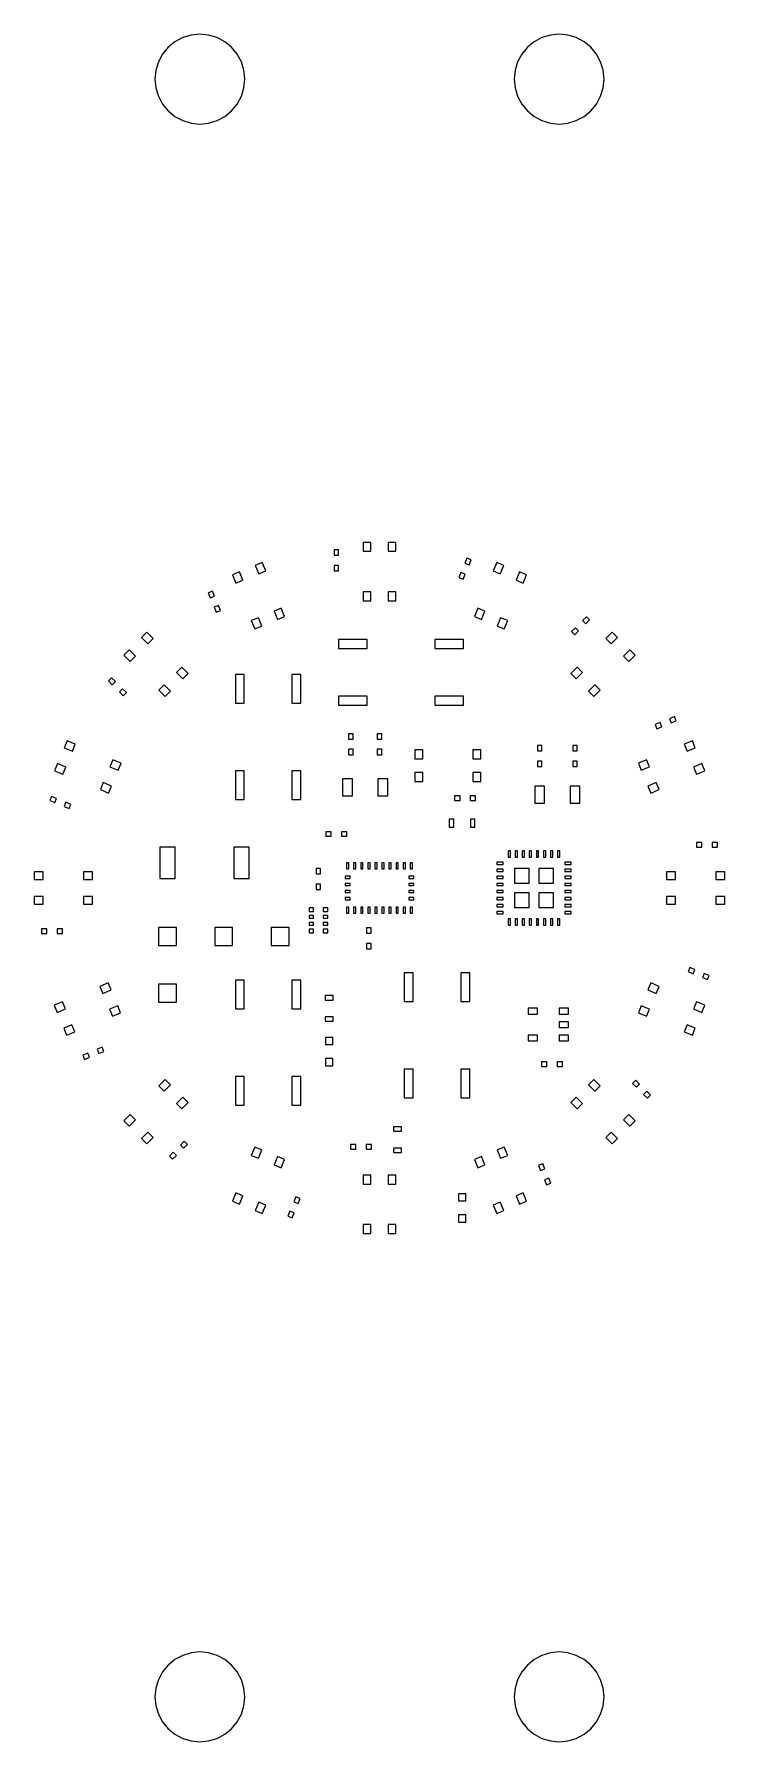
# Model space of a CAD drawing. Header units: metres. Extents: x -62 to 63, y -60 to 60.
# Drawn here: x 13.7 to 62.5, y -60.3 to 60.3 of the extents above; entities that cross this region are included whole.
import ezdxf

# ---------------------------------------------------------------- set-up
doc = ezdxf.new("R2010")
doc.units = ezdxf.units.M

msp = doc.modelspace()

# ---------------------------------------------------------------- linework, layer by layer
for p, q in [((25.4, 60.325), (24.7806, 60.264)), ((26.0194, 60.264), (25.4, 60.325)), ((50.8, 60.325), (50.1806, 60.264)), ((51.4194, 60.264), (50.8, 60.325)), ((23.1549, 59.3951), (22.7601, 58.9139)), ((23.6361, 59.7899), (23.1549, 59.3951)), ((24.185, 60.0833), (23.6361, 59.7899)), ((24.7806, 60.264), (24.185, 60.0833)), ((26.615, 60.0833), (26.0194, 60.264)), ((27.1639, 59.7899), (26.615, 60.0833)), ((27.6451, 59.3951), (27.1639, 59.7899)), ((28.0399, 58.9139), (27.6451, 59.3951)), ((48.5549, 59.3951), (48.1601, 58.9139)), ((49.0361, 59.7899), (48.5549, 59.3951)), ((49.585, 60.0833), (49.0361, 59.7899)), ((50.1806, 60.264), (49.585, 60.0833)), ((52.015, 60.0833), (51.4194, 60.264)), ((52.5639, 59.7899), (52.015, 60.0833)), ((53.0451, 59.3951), (52.5639, 59.7899)), ((53.4399, 58.9139), (53.0451, 59.3951)), ((22.4667, 58.365), (22.286, 57.7694)), ((22.7601, 58.9139), (22.4667, 58.365)), ((28.3333, 58.365), (28.0399, 58.9139)), ((28.514, 57.7694), (28.3333, 58.365)), ((47.8667, 58.365), (47.686, 57.7694)), ((48.1601, 58.9139), (47.8667, 58.365)), ((53.7333, 58.365), (53.4399, 58.9139)), ((53.914, 57.7694), (53.7333, 58.365)), ((22.286, 57.7694), (22.225, 57.15)), ((22.225, 57.15), (22.286, 56.5306)), ((28.575, 57.15), (28.514, 57.7694)), ((28.514, 56.5306), (28.575, 57.15)), ((47.686, 57.7694), (47.625, 57.15)), ((47.625, 57.15), (47.686, 56.5306)), ((53.975, 57.15), (53.914, 57.7694)), ((53.914, 56.5306), (53.975, 57.15)), ((22.286, 56.5306), (22.4667, 55.935)), ((22.4667, 55.935), (22.7601, 55.3861)), ((28.0399, 55.3861), (28.3333, 55.935)), ((28.3333, 55.935), (28.514, 56.5306)), ((47.686, 56.5306), (47.8667, 55.935)), ((47.8667, 55.935), (48.1601, 55.3861)), ((53.4399, 55.3861), (53.7333, 55.935)), ((53.7333, 55.935), (53.914, 56.5306)), ((22.7601, 55.3861), (23.1549, 54.9049)), ((23.1549, 54.9049), (23.6361, 54.5101)), ((23.6361, 54.5101), (24.185, 54.2167)), ((26.615, 54.2167), (27.1639, 54.5101)), ((27.1639, 54.5101), (27.6451, 54.9049)), ((27.6451, 54.9049), (28.0399, 55.3861)), ((48.1601, 55.3861), (48.5549, 54.9049)), ((48.5549, 54.9049), (49.0361, 54.5101)), ((49.0361, 54.5101), (49.585, 54.2167)), ((52.015, 54.2167), (52.5639, 54.5101)), ((52.5639, 54.5101), (53.0451, 54.9049)), ((53.0451, 54.9049), (53.4399, 55.3861)), ((24.185, 54.2167), (24.7806, 54.036)), ((24.7806, 54.036), (25.4, 53.975)), ((25.4, 53.975), (26.0194, 54.036)), ((26.0194, 54.036), (26.615, 54.2167)), ((49.585, 54.2167), (50.1806, 54.036)), ((50.1806, 54.036), (50.8, 53.975)), ((50.8, 53.975), (51.4194, 54.036)), ((51.4194, 54.036), (52.015, 54.2167)), ((37.4937, 24.4187), (36.9557, 24.4187)), ((36.9557, 24.4187), (36.9557, 23.7859)), ((37.4937, 23.7859), (37.4937, 24.4187)), ((39.2437, 24.4187), (38.7057, 24.4187)), ((38.7057, 24.4187), (38.7057, 23.7859)), ((39.2437, 23.7859), (39.2437, 24.4187)), ((29.8121, 22.9978), (29.315, 22.7918)), ((30.0543, 22.4129), (29.8121, 22.9978)), ((35.2105, 23.8963), (34.8941, 23.8963)), ((34.8941, 23.8963), (34.8941, 23.5164)), ((34.8941, 23.5164), (35.2105, 23.5164)), ((35.2105, 23.5164), (35.2105, 23.8963)), ((36.9557, 23.7859), (37.4937, 23.7859)), ((38.7057, 23.7859), (39.2437, 23.7859)), ((44.2828, 23.3035), (44.1373, 22.9529)), ((44.1373, 22.9529), (44.4293, 22.8318)), ((44.5748, 23.1824), (44.2828, 23.3035)), ((44.4293, 22.8318), (44.5748, 23.1824)), ((46.3873, 22.9978), (46.1451, 22.4129)), ((46.8844, 22.7918), (46.3873, 22.9978)), ((28.1959, 22.3279), (27.6988, 22.1219)), ((27.6988, 22.1219), (27.941, 21.5369)), ((27.941, 21.5369), (28.4381, 21.743)), ((28.4381, 21.743), (28.1959, 22.3279)), ((29.315, 22.7918), (29.5572, 22.2068)), ((29.5572, 22.2068), (30.0543, 22.4129)), ((35.2105, 22.7957), (34.8941, 22.7957)), ((34.8941, 22.7957), (34.8941, 22.4158)), ((34.8941, 22.4158), (35.2105, 22.4158)), ((35.2105, 22.4158), (35.2105, 22.7957)), ((43.8609, 22.2879), (43.7164, 21.9363)), ((43.7164, 21.9363), (44.0084, 21.8152)), ((44.1539, 22.1668), (43.8609, 22.2879)), ((44.0084, 21.8152), (44.1539, 22.1668)), ((46.1451, 22.4129), (46.6422, 22.2068)), ((46.6422, 22.2068), (46.8844, 22.7918)), ((48.0045, 22.3279), (47.7623, 21.743)), ((47.7623, 21.743), (48.2594, 21.5369)), ((48.5016, 22.1219), (48.0045, 22.3279)), ((48.2594, 21.5369), (48.5016, 22.1219)), ((26.2857, 20.9715), (25.9928, 20.8504)), ((25.9928, 20.8504), (26.1383, 20.4988)), ((26.1383, 20.4988), (26.4312, 20.6199)), ((26.4312, 20.6199), (26.2857, 20.9715)), ((37.4937, 20.9187), (36.9557, 20.9187)), ((36.9557, 20.9187), (36.9557, 20.2859)), ((37.4937, 20.2859), (37.4937, 20.9187)), ((39.2437, 20.9187), (38.7057, 20.9187)), ((38.7057, 20.9187), (38.7057, 20.2859)), ((39.2437, 20.2859), (39.2437, 20.9187)), ((26.7066, 19.9549), (26.4146, 19.8338)), ((26.4146, 19.8338), (26.5592, 19.4832)), ((26.5592, 19.4832), (26.8521, 19.6043)), ((26.8521, 19.6043), (26.7066, 19.9549)), ((31.1519, 19.7645), (30.6549, 19.5584)), ((30.6549, 19.5584), (30.8971, 18.9734)), ((31.3941, 19.1795), (31.1519, 19.7645)), ((36.9557, 20.2859), (37.4937, 20.2859)), ((38.7057, 20.2859), (39.2437, 20.2859)), ((45.0484, 19.7645), (44.8062, 19.1795)), ((45.5455, 19.5584), (45.0484, 19.7645)), ((45.3033, 18.9734), (45.5455, 19.5584)), ((29.5348, 19.0945), (29.0377, 18.8885)), ((29.0377, 18.8885), (29.2799, 18.3035)), ((29.2799, 18.3035), (29.7769, 18.5096)), ((29.7769, 18.5096), (29.5348, 19.0945)), ((30.8971, 18.9734), (31.3941, 19.1795)), ((44.8062, 19.1795), (45.3033, 18.9734)), ((46.6646, 19.0945), (46.4225, 18.5096)), ((46.4225, 18.5096), (46.9195, 18.3035)), ((47.1617, 18.8885), (46.6646, 19.0945)), ((46.9195, 18.3035), (47.1617, 18.8885)), ((51.9518, 18.3865), (51.6832, 18.118)), ((51.6832, 18.118), (51.9068, 17.8943)), ((51.9068, 17.8943), (52.1754, 18.1629)), ((52.1754, 18.1629), (51.9518, 18.3865)), ((52.7301, 19.1639), (52.4615, 18.8953)), ((52.4615, 18.8953), (52.6852, 18.6717)), ((52.6852, 18.6717), (52.9537, 18.9402)), ((52.9537, 18.9402), (52.7301, 19.1639)), ((21.6422, 18.075), (21.2623, 17.6951)), ((21.2623, 17.6951), (21.7096, 17.2478)), ((22.0904, 17.6277), (21.6422, 18.075)), ((21.7096, 17.2478), (22.0904, 17.6277)), ((37.2369, 17.5564), (35.2115, 17.5564)), ((35.2115, 17.5564), (35.2115, 16.9236)), ((35.2115, 16.9236), (37.2369, 16.9236)), ((37.2369, 16.9236), (37.2369, 17.5564)), ((44.0367, 17.5564), (42.0113, 17.5564)), ((42.0113, 17.5564), (42.0113, 16.9236)), ((42.0113, 16.9236), (44.0367, 16.9236)), ((44.0367, 16.9236), (44.0367, 17.5564)), ((54.5572, 18.075), (54.11, 17.6277)), ((54.11, 17.6277), (54.4908, 17.2478)), ((54.4908, 17.2478), (54.9381, 17.6951)), ((54.9381, 17.6951), (54.5572, 18.075)), ((20.4049, 16.8377), (20.025, 16.4578)), ((20.025, 16.4578), (20.4723, 16.0096)), ((20.8521, 16.3904), (20.4049, 16.8377)), ((20.4723, 16.0096), (20.8521, 16.3904)), ((55.7945, 16.8377), (55.3473, 16.3904)), ((55.3473, 16.3904), (55.7281, 16.0096)), ((55.7281, 16.0096), (56.1754, 16.4578)), ((56.1754, 16.4578), (55.7945, 16.8377)), ((19.1598, 14.8533), (18.9361, 14.6297)), ((18.9361, 14.6297), (19.2047, 14.3611)), ((19.4283, 14.5848), (19.1598, 14.8533)), ((19.2047, 14.3611), (19.4283, 14.5848)), ((24.1178, 15.6004), (23.7369, 15.2205)), ((23.7369, 15.2205), (24.1842, 14.7723)), ((24.565, 15.1531), (24.1178, 15.6004)), ((24.1842, 14.7723), (24.565, 15.1531)), ((28.5426, 15.0809), (27.9098, 15.0809)), ((27.9098, 15.0809), (27.9098, 13.0555)), ((28.5426, 13.0555), (28.5426, 15.0809)), ((32.5426, 15.0809), (31.9098, 15.0809)), ((31.9098, 15.0809), (31.9098, 13.0555)), ((32.5426, 13.0555), (32.5426, 15.0809)), ((52.0826, 15.6004), (51.6353, 15.1531)), ((51.6353, 15.1531), (52.0152, 14.7723)), ((52.0152, 14.7723), (52.4635, 15.2205)), ((52.4635, 15.2205), (52.0826, 15.6004)), ((19.9371, 14.076), (19.7135, 13.8523)), ((19.7135, 13.8523), (19.982, 13.5838)), ((20.2057, 13.8074), (19.9371, 14.076)), ((19.982, 13.5838), (20.2057, 13.8074)), ((22.8795, 14.3631), (22.4996, 13.9822)), ((22.4996, 13.9822), (22.9469, 13.535)), ((23.3277, 13.9158), (22.8795, 14.3631)), ((22.9469, 13.535), (23.3277, 13.9158)), ((37.2369, 13.5564), (35.2115, 13.5564)), ((35.2115, 13.5564), (35.2115, 12.9236)), ((37.2369, 12.9236), (37.2369, 13.5564)), ((44.0367, 13.5564), (42.0113, 13.5564)), ((42.0113, 13.5564), (42.0113, 12.9236)), ((44.0367, 12.9236), (44.0367, 13.5564)), ((53.3199, 14.3631), (52.8727, 13.9158)), ((52.8727, 13.9158), (53.2525, 13.535)), ((53.2525, 13.535), (53.7008, 13.9822)), ((53.7008, 13.9822), (53.3199, 14.3631)), ((27.9098, 13.0555), (28.5426, 13.0555)), ((31.9098, 13.0555), (32.5426, 13.0555)), ((35.2115, 12.9236), (37.2369, 12.9236)), ((42.0113, 12.9236), (44.0367, 12.9236)), ((58.9498, 12.1072), (58.5992, 11.9617)), ((59.0709, 11.8143), (58.9498, 12.1072)), ((36.2262, 10.9002), (35.9098, 10.9002)), ((35.9098, 10.9002), (35.9098, 10.5203)), ((36.2262, 10.5203), (36.2262, 10.9002)), ((38.2584, 10.9002), (37.942, 10.9002)), ((37.942, 10.9002), (37.942, 10.5203)), ((38.2584, 10.5203), (38.2584, 10.9002)), ((57.9342, 11.6853), (57.5826, 11.5408)), ((57.5826, 11.5408), (57.7037, 11.2478)), ((57.7037, 11.2478), (58.0553, 11.3934)), ((58.0553, 11.3934), (57.9342, 11.6853)), ((58.5992, 11.9617), (58.7203, 11.6687)), ((58.7203, 11.6687), (59.0709, 11.8143)), ((16.0084, 10.4012), (15.8023, 9.9041)), ((15.8023, 9.9041), (16.3873, 9.66191)), ((16.5924, 10.159), (16.0084, 10.4012)), ((16.3873, 9.66191), (16.5924, 10.159)), ((35.9098, 10.5203), (36.2262, 10.5203)), ((36.2262, 9.79961), (35.9098, 9.79961)), ((35.9098, 9.79961), (35.9098, 9.41972)), ((36.2262, 9.41972), (36.2262, 9.79961)), ((37.942, 10.5203), (38.2584, 10.5203)), ((38.2584, 9.79961), (37.942, 9.79961)), ((37.942, 9.79961), (37.942, 9.41972)), ((38.2584, 9.41972), (38.2584, 9.79961)), ((41.1607, 9.75273), (40.5914, 9.75273)), ((40.5914, 9.75273), (40.5914, 9.11992)), ((41.1607, 9.11992), (41.1607, 9.75273)), ((45.2603, 9.75273), (44.691, 9.75273)), ((44.691, 9.75273), (44.691, 9.11992)), ((45.2603, 9.11992), (45.2603, 9.75273)), ((49.5816, 10.073), (49.2652, 10.073)), ((49.2652, 10.073), (49.2652, 9.69316)), ((49.2652, 9.69316), (49.5816, 9.69316)), ((49.5816, 9.69316), (49.5816, 10.073)), ((52.0816, 10.073), (51.7652, 10.073)), ((51.7652, 10.073), (51.7652, 9.69316)), ((51.7652, 9.69316), (52.0816, 9.69316)), ((52.0816, 9.69316), (52.0816, 10.073)), ((60.2223, 10.4012), (59.6373, 10.159)), ((59.6373, 10.159), (59.8434, 9.66191)), ((59.8434, 9.66191), (60.4283, 9.9041)), ((60.4283, 9.9041), (60.2223, 10.4012)), ((15.3385, 8.78496), (15.1324, 8.28789)), ((15.9234, 8.54277), (15.3385, 8.78496)), ((15.7174, 8.0457), (15.9234, 8.54277)), ((19.2418, 9.0623), (19.0357, 8.56523)), ((19.0357, 8.56523), (19.6207, 8.32304)), ((19.8268, 8.82011), (19.2418, 9.0623)), ((19.6207, 8.32304), (19.8268, 8.82011)), ((35.9098, 9.41972), (36.2262, 9.41972)), ((37.942, 9.41972), (38.2584, 9.41972)), ((40.5914, 9.11992), (41.1607, 9.11992)), ((44.691, 9.11992), (45.2603, 9.11992)), ((49.5816, 8.97246), (49.2652, 8.97246)), ((49.2652, 8.97246), (49.2652, 8.59355)), ((49.2652, 8.59355), (49.5816, 8.59355)), ((49.5816, 8.59355), (49.5816, 8.97246)), ((52.0816, 8.97246), (51.7652, 8.97246)), ((51.7652, 8.97246), (51.7652, 8.59355)), ((51.7652, 8.59355), (52.0816, 8.59355)), ((52.0816, 8.59355), (52.0816, 8.97246)), ((56.9889, 9.0623), (56.4039, 8.82011)), ((56.4039, 8.82011), (56.61, 8.32304)), ((56.61, 8.32304), (57.1939, 8.56523)), ((57.1939, 8.56523), (56.9889, 9.0623)), ((60.8912, 8.78496), (60.3072, 8.54277)), ((60.3072, 8.54277), (60.5123, 8.0457)), ((61.0973, 8.28789), (60.8912, 8.78496)), ((15.1324, 8.28789), (15.7174, 8.0457)), ((18.5719, 7.44511), (18.3658, 6.94804)), ((19.1568, 7.20293), (18.5719, 7.44511)), ((28.5426, 8.28105), (27.9098, 8.28105)), ((27.9098, 8.28105), (27.9098, 6.25566)), ((28.5426, 6.25566), (28.5426, 8.28105)), ((32.5426, 8.28105), (31.9098, 8.28105)), ((31.9098, 8.28105), (31.9098, 6.25566)), ((32.5426, 6.25566), (32.5426, 8.28105)), ((36.1822, 7.71367), (35.4859, 7.71367)), ((35.4859, 7.71367), (35.4859, 6.51054)), ((36.1822, 6.51054), (36.1822, 7.71367)), ((38.6822, 7.71367), (37.9859, 7.71367)), ((37.9859, 7.71367), (37.9859, 6.51054)), ((38.6822, 6.51054), (38.6822, 7.71367)), ((41.1607, 8.15215), (40.5914, 8.15215)), ((40.5914, 8.15215), (40.5914, 7.51933)), ((40.5914, 7.51933), (41.1607, 7.51933)), ((41.1607, 7.51933), (41.1607, 8.15215)), ((45.2603, 8.15215), (44.691, 8.15215)), ((44.691, 8.15215), (44.691, 7.51933)), ((44.691, 7.51933), (45.2603, 7.51933)), ((45.2603, 7.51933), (45.2603, 8.15215)), ((57.6578, 7.44511), (57.0728, 7.20293)), ((57.8639, 6.94804), (57.6578, 7.44511)), ((60.5123, 8.0457), (61.0973, 8.28789)), ((14.9176, 6.47441), (14.7965, 6.18242)), ((14.7965, 6.18242), (15.1471, 6.03691)), ((15.2682, 6.32988), (14.9176, 6.47441)), ((15.1471, 6.03691), (15.2682, 6.32988)), ((15.9332, 6.05351), (15.8121, 5.76152)), ((16.2848, 5.90898), (15.9332, 6.05351)), ((18.3658, 6.94804), (18.9508, 6.70586)), ((18.9508, 6.70586), (19.1568, 7.20293)), ((27.9098, 6.25566), (28.5426, 6.25566)), ((31.9098, 6.25566), (32.5426, 6.25566)), ((35.4859, 6.51054), (36.1822, 6.51054)), ((37.9859, 6.51054), (38.6822, 6.51054)), ((43.7935, 6.50859), (43.4137, 6.50859)), ((43.4137, 6.50859), (43.4137, 6.19218)), ((43.4137, 6.19218), (43.7935, 6.19218)), ((43.7935, 6.19218), (43.7935, 6.50859)), ((44.8941, 6.50859), (44.5143, 6.50859)), ((44.5143, 6.50859), (44.5143, 6.19218)), ((44.5143, 6.19218), (44.8941, 6.19218)), ((44.8941, 6.19218), (44.8941, 6.50859)), ((49.7711, 7.20488), (49.0748, 7.20488)), ((49.0748, 7.20488), (49.0748, 6.00273)), ((49.7711, 6.00273), (49.7711, 7.20488)), ((52.2711, 7.20488), (51.5748, 7.20488)), ((51.5748, 7.20488), (51.5748, 6.00273)), ((52.2711, 6.00273), (52.2711, 7.20488)), ((57.0728, 7.20293), (57.2789, 6.70586)), ((57.2789, 6.70586), (57.8639, 6.94804)), ((15.8121, 5.76152), (16.1637, 5.61601)), ((16.1637, 5.61601), (16.2848, 5.90898)), ((43.3502, 4.85722), (43.0338, 4.85722)), ((43.0338, 4.85722), (43.0338, 4.28691)), ((43.3502, 4.28691), (43.3502, 4.85722)), ((44.8502, 4.85722), (44.5338, 4.85722)), ((44.5338, 4.85722), (44.5338, 4.28691)), ((44.8502, 4.28691), (44.8502, 4.85722)), ((49.0748, 6.00273), (49.7711, 6.00273)), ((51.5748, 6.00273), (52.2711, 6.00273)), ((34.692, 3.96855), (34.3121, 3.96855)), ((34.3121, 3.96855), (34.3121, 3.65215)), ((34.3121, 3.65215), (34.692, 3.65215)), ((34.692, 3.65215), (34.692, 3.96855)), ((35.7916, 3.96855), (35.4117, 3.96855)), ((35.4117, 3.96855), (35.4117, 3.65215)), ((35.4117, 3.65215), (35.7916, 3.65215)), ((35.7916, 3.65215), (35.7916, 3.96855)), ((43.0338, 4.28691), (43.3502, 4.28691)), ((44.5338, 4.28691), (44.8502, 4.28691)), ((23.6519, 2.88554), (22.5758, 2.88554)), ((22.5758, 2.88554), (22.5758, 0.6707)), ((23.6519, 0.6707), (23.6519, 2.88554)), ((28.8824, 2.88554), (27.8062, 2.88554)), ((27.8062, 2.88554), (27.8062, 0.6707)), ((28.8824, 0.6707), (28.8824, 2.88554)), ((47.3512, 2.62187), (47.193, 2.62187)), ((47.193, 2.62187), (47.193, 2.17851)), ((47.3512, 2.17851), (47.3512, 2.62187)), ((47.8512, 2.62187), (47.693, 2.62187)), ((47.693, 2.62187), (47.693, 2.17851)), ((47.8512, 2.17851), (47.8512, 2.62187)), ((48.3512, 2.62187), (48.193, 2.62187)), ((48.193, 2.62187), (48.193, 2.17851)), ((48.3512, 2.17851), (48.3512, 2.62187)), ((48.8512, 2.62187), (48.693, 2.62187)), ((48.693, 2.62187), (48.693, 2.17851)), ((48.8512, 2.17851), (48.8512, 2.62187)), ((49.3512, 2.62187), (49.193, 2.62187)), ((49.193, 2.62187), (49.193, 2.17851)), ((49.3512, 2.17851), (49.3512, 2.62187)), ((49.8512, 2.62187), (49.693, 2.62187)), ((49.693, 2.62187), (49.693, 2.17851)), ((49.8512, 2.17851), (49.8512, 2.62187)), ((50.3512, 2.62187), (50.193, 2.62187)), ((50.193, 2.62187), (50.193, 2.17851)), ((50.3512, 2.17851), (50.3512, 2.62187)), ((50.8512, 2.62187), (50.693, 2.62187)), ((50.693, 2.62187), (50.693, 2.17851)), ((50.8512, 2.17851), (50.8512, 2.62187)), ((60.8961, 3.20586), (60.5162, 3.20586)), ((60.5162, 3.20586), (60.5162, 2.88945)), ((60.5162, 2.88945), (60.8961, 2.88945)), ((60.8961, 2.88945), (60.8961, 3.20586)), ((61.9957, 3.20586), (61.6158, 3.20586)), ((61.6158, 3.20586), (61.6158, 2.88945)), ((61.6158, 2.88945), (61.9957, 2.88945)), ((61.9957, 2.88945), (61.9957, 3.20586)), ((33.94, 1.3748), (33.6236, 1.3748)), ((33.6236, 1.3748), (33.6236, 0.994919)), ((33.94, 0.994919), (33.94, 1.3748)), ((35.9293, 1.77617), (35.7711, 1.77617)), ((35.7711, 1.77617), (35.7711, 1.34843)), ((35.7711, 1.34843), (35.9293, 1.34843)), ((35.9293, 1.34843), (35.9293, 1.77617)), ((36.4293, 1.77617), (36.2711, 1.77617)), ((36.2711, 1.77617), (36.2711, 1.34843)), ((36.2711, 1.34843), (36.4293, 1.34843)), ((36.4293, 1.34843), (36.4293, 1.77617)), ((36.9293, 1.77617), (36.7711, 1.77617)), ((36.7711, 1.77617), (36.7711, 1.34843)), ((36.7711, 1.34843), (36.9293, 1.34843)), ((36.9293, 1.34843), (36.9293, 1.77617)), ((37.4293, 1.77617), (37.2711, 1.77617)), ((37.2711, 1.77617), (37.2711, 1.34843)), ((37.2711, 1.34843), (37.4293, 1.34843)), ((37.4293, 1.34843), (37.4293, 1.77617)), ((37.9293, 1.77617), (37.7711, 1.77617)), ((37.7711, 1.77617), (37.7711, 1.34843)), ((37.7711, 1.34843), (37.9293, 1.34843)), ((37.9293, 1.34843), (37.9293, 1.77617)), ((38.4293, 1.77617), (38.2711, 1.77617)), ((38.2711, 1.77617), (38.2711, 1.34843)), ((38.2711, 1.34843), (38.4293, 1.34843)), ((38.4293, 1.34843), (38.4293, 1.77617)), ((38.9293, 1.77617), (38.7711, 1.77617)), ((38.7711, 1.77617), (38.7711, 1.34843)), ((38.7711, 1.34843), (38.9293, 1.34843)), ((38.9293, 1.34843), (38.9293, 1.77617)), ((39.4293, 1.77617), (39.2711, 1.77617)), ((39.2711, 1.77617), (39.2711, 1.34843)), ((39.2711, 1.34843), (39.4293, 1.34843)), ((39.4293, 1.34843), (39.4293, 1.77617)), ((39.9293, 1.77617), (39.7711, 1.77617)), ((39.7711, 1.77617), (39.7711, 1.34843)), ((39.7711, 1.34843), (39.9293, 1.34843)), ((39.9293, 1.34843), (39.9293, 1.77617)), ((40.4293, 1.77617), (40.2711, 1.77617)), ((40.2711, 1.77617), (40.2711, 1.34843)), ((40.2711, 1.34843), (40.4293, 1.34843)), ((40.4293, 1.34843), (40.4293, 1.77617)), ((46.8434, 1.8289), (46.401, 1.8289)), ((46.401, 1.8289), (46.401, 1.6707)), ((46.401, 1.6707), (46.8434, 1.6707)), ((46.8434, 1.3289), (46.401, 1.3289)), ((46.401, 1.3289), (46.401, 1.1707)), ((46.8434, 1.6707), (46.8434, 1.8289)), ((46.8434, 1.1707), (46.8434, 1.3289)), ((47.193, 2.17851), (47.3512, 2.17851)), ((48.6773, 1.37968), (47.6422, 1.37968)), ((47.6422, 1.37968), (47.6422, 0.344528)), ((47.693, 2.17851), (47.8512, 2.17851)), ((48.193, 2.17851), (48.3512, 2.17851)), ((48.6773, 0.344528), (48.6773, 1.37968)), ((48.693, 2.17851), (48.8512, 2.17851)), ((49.193, 2.17851), (49.3512, 2.17851)), ((50.4019, 1.37968), (49.3668, 1.37968)), ((49.3668, 1.37968), (49.3668, 0.344528)), ((49.693, 2.17851), (49.8512, 2.17851)), ((50.193, 2.17851), (50.3512, 2.17851)), ((50.4019, 0.344528), (50.4019, 1.37968)), ((50.693, 2.17851), (50.8512, 2.17851)), ((51.6432, 1.8289), (51.2008, 1.8289)), ((51.2008, 1.8289), (51.2008, 1.6707)), ((51.2008, 1.6707), (51.6432, 1.6707)), ((51.6432, 1.3289), (51.2008, 1.3289)), ((51.2008, 1.3289), (51.2008, 1.1707)), ((51.6432, 1.6707), (51.6432, 1.8289)), ((51.6432, 1.1707), (51.6432, 1.3289)), ((14.3141, 1.14433), (13.6812, 1.14433)), ((13.6812, 1.14433), (13.6812, 0.606247)), ((13.6812, 0.606247), (14.3141, 0.606247)), ((14.3141, 0.606247), (14.3141, 1.14433)), ((17.8141, 1.14433), (17.1812, 1.14433)), ((17.1812, 1.14433), (17.1812, 0.606247)), ((17.1812, 0.606247), (17.8141, 0.606247)), ((17.8141, 0.606247), (17.8141, 1.14433)), ((22.5758, 0.6707), (23.6519, 0.6707)), ((27.8062, 0.6707), (28.8824, 0.6707)), ((33.6236, 0.994919), (33.94, 0.994919)), ((33.94, 0.275192), (33.6236, 0.275192)), ((33.6236, 0.275192), (33.6236, -0.104675)), ((33.94, -0.104675), (33.94, 0.275192)), ((36.0318, 0.828903), (35.6676, 0.828903)), ((35.6676, 0.828903), (35.6676, 0.6707)), ((35.6676, 0.6707), (36.0318, 0.6707)), ((36.0318, 0.328903), (35.6676, 0.328903)), ((35.6676, 0.328903), (35.6676, 0.1707)), ((35.6676, 0.1707), (36.0318, 0.1707)), ((36.0318, 0.6707), (36.0318, 0.828903)), ((36.0318, 0.1707), (36.0318, 0.328903)), ((40.5318, 0.828903), (40.1676, 0.828903)), ((40.1676, 0.828903), (40.1676, 0.6707)), ((40.1676, 0.6707), (40.5318, 0.6707)), ((40.5318, 0.328903), (40.1676, 0.328903)), ((40.1676, 0.328903), (40.1676, 0.1707)), ((40.1676, 0.1707), (40.5318, 0.1707)), ((40.5318, 0.6707), (40.5318, 0.828903)), ((40.5318, 0.1707), (40.5318, 0.328903)), ((46.401, 1.1707), (46.8434, 1.1707)), ((46.8434, 0.828903), (46.401, 0.828903)), ((46.401, 0.828903), (46.401, 0.6707)), ((46.401, 0.6707), (46.8434, 0.6707)), ((46.8434, 0.328903), (46.401, 0.328903)), ((46.401, 0.328903), (46.401, 0.1707)), ((46.401, 0.1707), (46.8434, 0.1707)), ((46.8434, 0.6707), (46.8434, 0.828903)), ((46.8434, 0.1707), (46.8434, 0.328903)), ((47.6422, 0.344528), (48.6773, 0.344528)), ((49.3668, 0.344528), (50.4019, 0.344528)), ((51.2008, 1.1707), (51.6432, 1.1707)), ((51.6432, 0.828903), (51.2008, 0.828903)), ((51.2008, 0.828903), (51.2008, 0.6707)), ((51.2008, 0.6707), (51.6432, 0.6707)), ((51.6432, 0.328903), (51.2008, 0.328903)), ((51.2008, 0.328903), (51.2008, 0.1707)), ((51.2008, 0.1707), (51.6432, 0.1707)), ((51.6432, 0.6707), (51.6432, 0.828903)), ((51.6432, 0.1707), (51.6432, 0.328903)), ((59.0182, 1.14433), (58.3853, 1.14433)), ((58.3853, 1.14433), (58.3853, 0.606247)), ((58.3853, 0.606247), (59.0182, 0.606247)), ((59.0182, 0.606247), (59.0182, 1.14433)), ((62.5182, 1.14433), (61.8853, 1.14433)), ((61.8853, 1.14433), (61.8853, 0.606247)), ((61.8853, 0.606247), (62.5182, 0.606247)), ((62.5182, 0.606247), (62.5182, 1.14433)), ((14.3141, -0.605652), (13.6812, -0.605652)), ((13.6812, -0.605652), (13.6812, -1.14374)), ((13.6812, -1.14374), (14.3141, -1.14374)), ((14.3141, -1.14374), (14.3141, -0.605652)), ((17.8141, -0.605652), (17.1812, -0.605652)), ((17.1812, -0.605652), (17.1812, -1.14374)), ((17.1812, -1.14374), (17.8141, -1.14374)), ((17.8141, -1.14374), (17.8141, -0.605652)), ((33.6236, -0.104675), (33.94, -0.104675)), ((36.0318, -0.171082), (35.6676, -0.171082)), ((35.6676, -0.171082), (35.6676, -0.329285)), ((35.6676, -0.329285), (36.0318, -0.329285)), ((36.0318, -0.671082), (35.6676, -0.671082)), ((35.6676, -0.671082), (35.6676, -0.829285)), ((35.6676, -0.829285), (36.0318, -0.829285)), ((36.0318, -0.329285), (36.0318, -0.171082)), ((36.0318, -0.829285), (36.0318, -0.671082)), ((40.5318, -0.171082), (40.1676, -0.171082)), ((40.1676, -0.171082), (40.1676, -0.329285)), ((40.1676, -0.329285), (40.5318, -0.329285)), ((40.5318, -0.671082), (40.1676, -0.671082)), ((40.1676, -0.671082), (40.1676, -0.829285)), ((40.1676, -0.829285), (40.5318, -0.829285)), ((40.5318, -0.329285), (40.5318, -0.171082)), ((40.5318, -0.829285), (40.5318, -0.671082)), ((46.8434, -0.171082), (46.401, -0.171082)), ((46.401, -0.171082), (46.401, -0.329285)), ((46.401, -0.329285), (46.8434, -0.329285)), ((46.8434, -0.671082), (46.401, -0.671082)), ((46.401, -0.671082), (46.401, -0.829285)), ((46.401, -0.829285), (46.8434, -0.829285)), ((46.8434, -1.17108), (46.401, -1.17108)), ((46.401, -1.17108), (46.401, -1.32928)), ((46.8434, -0.329285), (46.8434, -0.171082)), ((46.8434, -0.829285), (46.8434, -0.671082)), ((46.8434, -1.32928), (46.8434, -1.17108)), ((48.6773, -0.34491), (47.6422, -0.34491)), ((47.6422, -0.34491), (47.6422, -1.38007)), ((48.6773, -1.38007), (48.6773, -0.34491)), ((50.4019, -0.34491), (49.3668, -0.34491)), ((49.3668, -0.34491), (49.3668, -1.38007)), ((50.4019, -1.38007), (50.4019, -0.34491)), ((51.6432, -0.171082), (51.2008, -0.171082)), ((51.2008, -0.171082), (51.2008, -0.329285)), ((51.2008, -0.329285), (51.6432, -0.329285)), ((51.6432, -0.671082), (51.2008, -0.671082)), ((51.2008, -0.671082), (51.2008, -0.829285)), ((51.2008, -0.829285), (51.6432, -0.829285)), ((51.6432, -1.17108), (51.2008, -1.17108)), ((51.2008, -1.17108), (51.2008, -1.32928)), ((51.6432, -0.329285), (51.6432, -0.171082)), ((51.6432, -0.829285), (51.6432, -0.671082)), ((51.6432, -1.32928), (51.6432, -1.17108)), ((59.0182, -0.605652), (58.3853, -0.605652)), ((58.3853, -0.605652), (58.3853, -1.14374)), ((58.3853, -1.14374), (59.0182, -1.14374)), ((59.0182, -1.14374), (59.0182, -0.605652)), ((62.5182, -0.605652), (61.8853, -0.605652)), ((61.8853, -0.605652), (61.8853, -1.14374)), ((61.8853, -1.14374), (62.5182, -1.14374)), ((62.5182, -1.14374), (62.5182, -0.605652)), ((33.44, -1.40936), (33.1236, -1.40936)), ((33.1236, -1.40936), (33.1236, -1.66229)), ((33.1236, -1.66229), (33.44, -1.66229)), ((33.44, -1.94061), (33.1236, -1.94061)), ((33.1236, -1.94061), (33.1236, -2.13104)), ((33.1236, -2.13104), (33.44, -2.13104)), ((33.44, -1.66229), (33.44, -1.40936)), ((33.44, -2.13104), (33.44, -1.94061)), ((34.44, -1.40936), (34.1236, -1.40936)), ((34.1236, -1.40936), (34.1236, -1.66229)), ((34.1236, -1.66229), (34.44, -1.66229)), ((34.44, -1.94061), (34.1236, -1.94061)), ((34.1236, -1.94061), (34.1236, -2.13104)), ((34.1236, -2.13104), (34.44, -2.13104)), ((34.44, -1.66229), (34.44, -1.40936)), ((34.44, -2.13104), (34.44, -1.94061)), ((35.9293, -1.34882), (35.7711, -1.34882)), ((35.7711, -1.34882), (35.7711, -1.77655)), ((35.7711, -1.77655), (35.9293, -1.77655)), ((35.9293, -1.77655), (35.9293, -1.34882)), ((36.4293, -1.34882), (36.2711, -1.34882)), ((36.2711, -1.34882), (36.2711, -1.77655)), ((36.2711, -1.77655), (36.4293, -1.77655)), ((36.4293, -1.77655), (36.4293, -1.34882)), ((36.9293, -1.34882), (36.7711, -1.34882)), ((36.7711, -1.34882), (36.7711, -1.77655)), ((36.7711, -1.77655), (36.9293, -1.77655)), ((36.9293, -1.77655), (36.9293, -1.34882)), ((37.4293, -1.34882), (37.2711, -1.34882)), ((37.2711, -1.34882), (37.2711, -1.77655)), ((37.2711, -1.77655), (37.4293, -1.77655)), ((37.4293, -1.77655), (37.4293, -1.34882)), ((37.9293, -1.34882), (37.7711, -1.34882)), ((37.7711, -1.34882), (37.7711, -1.77655)), ((37.7711, -1.77655), (37.9293, -1.77655)), ((37.9293, -1.77655), (37.9293, -1.34882)), ((38.4293, -1.34882), (38.2711, -1.34882)), ((38.2711, -1.34882), (38.2711, -1.77655)), ((38.2711, -1.77655), (38.4293, -1.77655)), ((38.4293, -1.77655), (38.4293, -1.34882)), ((38.9293, -1.34882), (38.7711, -1.34882)), ((38.7711, -1.34882), (38.7711, -1.77655)), ((38.7711, -1.77655), (38.9293, -1.77655)), ((38.9293, -1.77655), (38.9293, -1.34882)), ((39.4293, -1.34882), (39.2711, -1.34882)), ((39.2711, -1.34882), (39.2711, -1.77655)), ((39.2711, -1.77655), (39.4293, -1.77655)), ((39.4293, -1.77655), (39.4293, -1.34882)), ((39.9293, -1.34882), (39.7711, -1.34882)), ((39.7711, -1.34882), (39.7711, -1.77655)), ((39.7711, -1.77655), (39.9293, -1.77655)), ((39.9293, -1.77655), (39.9293, -1.34882)), ((40.4293, -1.34882), (40.2711, -1.34882)), ((40.2711, -1.34882), (40.2711, -1.77655)), ((40.2711, -1.77655), (40.4293, -1.77655)), ((40.4293, -1.77655), (40.4293, -1.34882)), ((46.401, -1.32928), (46.8434, -1.32928)), ((46.8434, -1.67108), (46.401, -1.67108)), ((46.401, -1.67108), (46.401, -1.82928)), ((46.401, -1.82928), (46.8434, -1.82928)), ((46.8434, -1.82928), (46.8434, -1.67108)), ((47.3512, -2.17889), (47.193, -2.17889)), ((47.193, -2.17889), (47.193, -2.62128)), ((47.3512, -2.62128), (47.3512, -2.17889)), ((47.6422, -1.38007), (48.6773, -1.38007)), ((47.8512, -2.17889), (47.693, -2.17889)), ((47.693, -2.17889), (47.693, -2.62128)), ((47.8512, -2.62128), (47.8512, -2.17889)), ((48.3512, -2.17889), (48.193, -2.17889)), ((48.193, -2.17889), (48.193, -2.62128)), ((48.3512, -2.62128), (48.3512, -2.17889)), ((48.8512, -2.17889), (48.693, -2.17889)), ((48.693, -2.17889), (48.693, -2.62128)), ((48.8512, -2.62128), (48.8512, -2.17889)), ((49.3512, -2.17889), (49.193, -2.17889)), ((49.193, -2.17889), (49.193, -2.62128)), ((49.3512, -2.62128), (49.3512, -2.17889)), ((49.3668, -1.38007), (50.4019, -1.38007)), ((49.8512, -2.17889), (49.693, -2.17889)), ((49.693, -2.17889), (49.693, -2.62128)), ((49.8512, -2.62128), (49.8512, -2.17889)), ((50.3512, -2.17889), (50.193, -2.17889)), ((50.193, -2.17889), (50.193, -2.62128)), ((50.3512, -2.62128), (50.3512, -2.17889)), ((50.8512, -2.17889), (50.693, -2.17889)), ((50.693, -2.17889), (50.693, -2.62128)), ((50.8512, -2.62128), (50.8512, -2.17889)), ((51.2008, -1.32928), (51.6432, -1.32928)), ((51.6432, -1.67108), (51.2008, -1.67108)), ((51.2008, -1.67108), (51.2008, -1.82928)), ((51.2008, -1.82928), (51.6432, -1.82928)), ((51.6432, -1.82928), (51.6432, -1.67108)), ((14.5836, -2.88983), (14.2037, -2.88983)), ((14.2037, -2.88983), (14.2037, -3.20624)), ((14.2037, -3.20624), (14.5836, -3.20624)), ((14.5836, -3.20624), (14.5836, -2.88983)), ((15.6842, -2.88983), (15.3043, -2.88983)), ((15.3043, -2.88983), (15.3043, -3.20624)), ((15.3043, -3.20624), (15.6842, -3.20624)), ((15.6842, -3.20624), (15.6842, -2.88983)), ((23.7467, -2.79608), (22.481, -2.79608)), ((22.481, -2.79608), (22.481, -4.06171)), ((23.7467, -4.06171), (23.7467, -2.79608)), ((27.7164, -2.79608), (26.4498, -2.79608)), ((26.4498, -2.79608), (26.4498, -4.06171)), ((27.7164, -4.06171), (27.7164, -2.79608)), ((31.7164, -2.79608), (30.4498, -2.79608)), ((30.4498, -2.79608), (30.4498, -4.06171)), ((31.7164, -4.06171), (31.7164, -2.79608)), ((33.44, -2.44061), (33.1236, -2.44061)), ((33.1236, -2.44061), (33.1236, -2.63104)), ((33.1236, -2.63104), (33.44, -2.63104)), ((33.44, -2.90936), (33.1236, -2.90936)), ((33.1236, -2.90936), (33.1236, -3.16229)), ((33.1236, -3.16229), (33.44, -3.16229)), ((33.44, -2.63104), (33.44, -2.44061)), ((33.44, -3.16229), (33.44, -2.90936)), ((34.44, -2.44061), (34.1236, -2.44061)), ((34.1236, -2.44061), (34.1236, -2.63104)), ((34.1236, -2.63104), (34.44, -2.63104)), ((34.44, -2.90936), (34.1236, -2.90936)), ((34.1236, -2.90936), (34.1236, -3.16229)), ((34.1236, -3.16229), (34.44, -3.16229)), ((34.44, -2.63104), (34.44, -2.44061)), ((34.44, -3.16229), (34.44, -2.90936)), ((37.5084, -2.81561), (37.192, -2.81561)), ((37.192, -2.81561), (37.192, -3.1955)), ((37.192, -3.1955), (37.5084, -3.1955)), ((37.5084, -3.1955), (37.5084, -2.81561)), ((47.193, -2.62128), (47.3512, -2.62128)), ((47.693, -2.62128), (47.8512, -2.62128)), ((48.193, -2.62128), (48.3512, -2.62128)), ((48.693, -2.62128), (48.8512, -2.62128)), ((49.193, -2.62128), (49.3512, -2.62128)), ((49.693, -2.62128), (49.8512, -2.62128)), ((50.193, -2.62128), (50.3512, -2.62128)), ((50.693, -2.62128), (50.8512, -2.62128)), ((22.481, -4.06171), (23.7467, -4.06171)), ((26.4498, -4.06171), (27.7164, -4.06171)), ((30.4498, -4.06171), (31.7164, -4.06171)), ((37.5084, -3.9162), (37.192, -3.9162)), ((37.192, -3.9162), (37.192, -4.29608)), ((37.192, -4.29608), (37.5084, -4.29608)), ((37.5084, -4.29608), (37.5084, -3.9162)), ((40.4801, -6.00116), (39.8473, -6.00116)), ((39.8473, -6.00116), (39.8473, -8.02655)), ((40.4801, -8.02655), (40.4801, -6.00116)), ((44.4801, -6.00116), (43.8473, -6.00116)), ((43.8473, -6.00116), (43.8473, -8.02655)), ((44.4801, -8.02655), (44.4801, -6.00116)), ((60.0367, -5.61639), (59.9156, -5.90839)), ((59.9156, -5.90839), (60.2662, -6.05389)), ((60.3873, -5.76093), (60.0367, -5.61639)), ((60.2662, -6.05389), (60.3873, -5.76093)), ((18.9205, -6.70624), (18.3355, -6.94843)), ((18.3355, -6.94843), (18.5416, -7.4455)), ((18.5416, -7.4455), (19.1266, -7.20331)), ((19.1266, -7.20331), (18.9205, -6.70624)), ((23.7467, -6.79608), (22.481, -6.79608)), ((22.481, -6.79608), (22.481, -8.06171)), ((23.7467, -8.06171), (23.7467, -6.79608)), ((28.5426, -6.50897), (27.9098, -6.50897)), ((27.9098, -6.50897), (27.9098, -8.53436)), ((28.5426, -8.53436), (28.5426, -6.50897)), ((32.5426, -6.50897), (31.9098, -6.50897)), ((31.9098, -6.50897), (31.9098, -8.53436)), ((32.5426, -8.53436), (32.5426, -6.50897)), ((57.2789, -6.70624), (57.0728, -7.20331)), ((57.0728, -7.20331), (57.6578, -7.4455)), ((57.8639, -6.94843), (57.2789, -6.70624)), ((57.6578, -7.4455), (57.8639, -6.94843)), ((61.0533, -6.03729), (60.9322, -6.32928)), ((60.9322, -6.32928), (61.2828, -6.47479)), ((61.4039, -6.1828), (61.0533, -6.03729)), ((61.2828, -6.47479), (61.4039, -6.1828)), ((15.6871, -8.0451), (15.1021, -8.28729)), ((15.1021, -8.28729), (15.3082, -8.78436)), ((15.8932, -8.54218), (15.6871, -8.0451)), ((19.5904, -8.32245), (19.0055, -8.56464)), ((19.7965, -8.81952), (19.5904, -8.32245)), ((22.481, -8.06171), (23.7467, -8.06171)), ((34.8287, -7.60077), (34.2594, -7.60077)), ((34.2594, -7.60077), (34.2594, -7.91718)), ((34.2594, -7.91718), (34.8287, -7.91718)), ((34.8287, -7.91718), (34.8287, -7.60077)), ((39.8473, -8.02655), (40.4801, -8.02655)), ((43.8473, -8.02655), (44.4801, -8.02655)), ((56.61, -8.32245), (56.4039, -8.81952)), ((57.1939, -8.56464), (56.61, -8.32245)), ((60.5123, -8.0451), (60.3072, -8.54218)), ((61.0973, -8.28729), (60.5123, -8.0451)), ((60.8912, -8.78436), (61.0973, -8.28729)), ((15.3082, -8.78436), (15.8932, -8.54218)), ((19.0055, -8.56464), (19.2115, -9.06171)), ((19.2115, -9.06171), (19.7965, -8.81952)), ((27.9098, -8.53436), (28.5426, -8.53436)), ((31.9098, -8.53436), (32.5426, -8.53436)), ((34.8287, -9.10077), (34.2594, -9.10077)), ((34.2594, -9.10077), (34.2594, -9.41718)), ((34.2594, -9.41718), (34.8287, -9.41718)), ((34.8287, -9.41718), (34.8287, -9.10077)), ((49.273, -8.49628), (48.6021, -8.49628)), ((48.6021, -8.49628), (48.6021, -8.90741)), ((48.6021, -8.90741), (49.273, -8.90741)), ((49.273, -8.90741), (49.273, -8.49628)), ((51.4732, -8.49628), (50.8023, -8.49628)), ((50.8023, -8.49628), (50.8023, -8.90741)), ((50.8023, -8.90741), (51.4732, -8.90741)), ((51.4732, -9.44647), (50.8023, -9.44647)), ((50.8023, -9.44647), (50.8023, -9.8576)), ((51.4732, -8.90741), (51.4732, -8.49628)), ((51.4732, -9.8576), (51.4732, -9.44647)), ((56.4039, -8.81952), (56.9889, -9.06171)), ((56.9889, -9.06171), (57.1939, -8.56464)), ((60.3072, -8.54218), (60.8912, -8.78436)), ((16.357, -9.66229), (15.7721, -9.90448)), ((15.7721, -9.90448), (15.9781, -10.4016)), ((15.9781, -10.4016), (16.5631, -10.1594)), ((16.5631, -10.1594), (16.357, -9.66229)), ((34.7965, -10.5549), (34.2916, -10.5549)), ((34.2916, -10.5549), (34.2916, -11.0598)), ((34.7965, -11.0598), (34.7965, -10.5549)), ((49.273, -10.3967), (48.6021, -10.3967)), ((48.6021, -10.3967), (48.6021, -10.8078)), ((48.6021, -10.8078), (49.273, -10.8078)), ((49.273, -10.8078), (49.273, -10.3967)), ((50.8023, -9.8576), (51.4732, -9.8576)), ((51.4732, -10.3967), (50.8023, -10.3967)), ((50.8023, -10.3967), (50.8023, -10.8078)), ((50.8023, -10.8078), (51.4732, -10.8078)), ((51.4732, -10.8078), (51.4732, -10.3967)), ((59.8434, -9.66229), (59.6373, -10.1594)), ((59.6373, -10.1594), (60.2223, -10.4016)), ((60.4283, -9.90448), (59.8434, -9.66229)), ((60.2223, -10.4016), (60.4283, -9.90448)), ((17.4801, -11.6691), (17.1285, -11.8146)), ((17.1285, -11.8146), (17.2496, -12.1066)), ((17.2496, -12.1066), (17.6012, -11.9611)), ((17.6012, -11.9611), (17.4801, -11.6691)), ((18.4957, -11.2482), (18.1451, -11.3937)), ((18.1451, -11.3937), (18.2662, -11.6857)), ((18.2662, -11.6857), (18.6168, -11.5402)), ((18.6168, -11.5402), (18.4957, -11.2482)), ((34.2916, -11.0598), (34.7965, -11.0598)), ((34.7965, -12.0539), (34.2916, -12.0539)), ((34.2916, -12.0539), (34.2916, -12.5588)), ((34.7965, -12.5588), (34.7965, -12.0539)), ((34.2916, -12.5588), (34.7965, -12.5588)), ((40.4801, -12.801), (39.8473, -12.801)), ((39.8473, -12.801), (39.8473, -14.8264)), ((40.4801, -14.8264), (40.4801, -12.801)), ((44.4801, -12.801), (43.8473, -12.801)), ((43.8473, -12.801), (43.8473, -14.8264)), ((44.4801, -14.8264), (44.4801, -12.801)), ((49.9322, -12.2873), (49.5523, -12.2873)), ((49.5523, -12.2873), (49.5523, -12.6047)), ((49.5523, -12.6047), (49.9322, -12.6047)), ((49.9322, -12.6047), (49.9322, -12.2873)), ((51.0318, -12.2873), (50.6519, -12.2873)), ((50.6519, -12.2873), (50.6519, -12.6047)), ((50.6519, -12.6047), (51.0318, -12.6047)), ((51.0318, -12.6047), (51.0318, -12.2873)), ((22.9469, -13.5353), (22.4996, -13.9826)), ((22.4996, -13.9826), (22.8795, -14.3635)), ((22.8795, -14.3635), (23.3277, -13.9152)), ((23.3277, -13.9152), (22.9469, -13.5353)), ((28.5426, -13.3088), (27.9098, -13.3088)), ((27.9098, -13.3088), (27.9098, -15.3351)), ((28.5426, -15.3351), (28.5426, -13.3088)), ((32.5426, -13.3088), (31.9098, -13.3088)), ((31.9098, -13.3088), (31.9098, -15.3351)), ((32.5426, -15.3351), (32.5426, -13.3088)), ((53.2525, -13.5353), (52.8727, -13.9152)), ((52.8727, -13.9152), (53.3199, -14.3635)), ((53.7008, -13.9826), (53.2525, -13.5353)), ((53.3199, -14.3635), (53.7008, -13.9826)), ((56.2174, -13.5832), (55.9937, -13.8068)), ((55.9937, -13.8068), (56.2623, -14.0754)), ((56.4859, -13.8517), (56.2174, -13.5832)), ((56.2623, -14.0754), (56.4859, -13.8517)), ((56.9957, -14.3615), (56.7721, -14.5851)), ((57.2643, -14.6301), (56.9957, -14.3615)), ((24.1842, -14.7726), (23.7369, -15.2199)), ((23.7369, -15.2199), (24.1178, -15.6008)), ((24.1178, -15.6008), (24.565, -15.1525)), ((24.565, -15.1525), (24.1842, -14.7726)), ((27.9098, -15.3351), (28.5426, -15.3351)), ((31.9098, -15.3351), (32.5426, -15.3351)), ((39.8473, -14.8264), (40.4801, -14.8264)), ((43.8473, -14.8264), (44.4801, -14.8264)), ((52.0152, -14.7726), (51.6353, -15.1525)), ((51.6353, -15.1525), (52.0826, -15.6008)), ((52.4635, -15.2199), (52.0152, -14.7726)), ((52.0826, -15.6008), (52.4635, -15.2199)), ((56.7721, -14.5851), (57.0406, -14.8537)), ((57.0406, -14.8537), (57.2643, -14.6301)), ((20.4723, -16.0099), (20.025, -16.4572)), ((20.025, -16.4572), (20.4049, -16.8381)), ((20.4049, -16.8381), (20.8521, -16.3908)), ((20.8521, -16.3908), (20.4723, -16.0099)), ((39.6549, -16.8713), (39.0855, -16.8713)), ((39.0855, -16.8713), (39.0855, -17.1887)), ((39.6549, -17.1887), (39.6549, -16.8713)), ((55.7281, -16.0099), (55.3473, -16.3908)), ((55.3473, -16.3908), (55.7945, -16.8381)), ((56.1754, -16.4572), (55.7281, -16.0099)), ((55.7945, -16.8381), (56.1754, -16.4572)), ((21.7096, -17.2473), (21.2623, -17.6945)), ((21.2623, -17.6945), (21.6422, -18.0754)), ((21.6422, -18.0754), (22.0904, -17.6281)), ((22.0904, -17.6281), (21.7096, -17.2473)), ((24.2926, -17.8937), (24.024, -18.1623)), ((24.5162, -18.1174), (24.2926, -17.8937)), ((39.0855, -17.1887), (39.6549, -17.1887)), ((54.4908, -17.2473), (54.11, -17.6281)), ((54.11, -17.6281), (54.5572, -18.0754)), ((54.9381, -17.6945), (54.4908, -17.2473)), ((54.5572, -18.0754), (54.9381, -17.6945)), ((23.5152, -18.6721), (23.2467, -18.9406)), ((23.2467, -18.9406), (23.4703, -19.1642)), ((23.4703, -19.1642), (23.7389, -18.8957)), ((23.7389, -18.8957), (23.5152, -18.6721)), ((24.024, -18.1623), (24.2477, -18.3859)), ((24.2477, -18.3859), (24.5162, -18.1174)), ((29.2799, -18.3039), (29.0377, -18.8889)), ((29.0377, -18.8889), (29.5348, -19.0939)), ((29.7769, -18.5099), (29.2799, -18.3039)), ((29.5348, -19.0939), (29.7769, -18.5099)), ((30.8971, -18.9728), (30.6549, -19.5578)), ((31.3941, -19.1789), (30.8971, -18.9728)), ((31.1519, -19.7639), (31.3941, -19.1789)), ((36.4283, -18.1301), (36.0484, -18.1301)), ((36.0484, -18.1301), (36.0484, -18.4465)), ((36.0484, -18.4465), (36.4283, -18.4465)), ((36.4283, -18.4465), (36.4283, -18.1301)), ((37.5279, -18.1301), (37.148, -18.1301)), ((37.148, -18.1301), (37.148, -18.4465)), ((37.148, -18.4465), (37.5279, -18.4465)), ((37.5279, -18.4465), (37.5279, -18.1301)), ((39.6549, -18.3713), (39.0855, -18.3713)), ((39.0855, -18.3713), (39.0855, -18.6887)), ((39.0855, -18.6887), (39.6549, -18.6887)), ((39.6549, -18.6887), (39.6549, -18.3713)), ((45.3033, -18.9728), (44.8062, -19.1789)), ((44.8062, -19.1789), (45.0484, -19.7639)), ((45.5455, -19.5578), (45.3033, -18.9728)), ((46.9195, -18.3039), (46.4225, -18.5099)), ((46.4225, -18.5099), (46.6646, -19.0939)), ((46.6646, -19.0939), (47.1617, -18.8889)), ((47.1617, -18.8889), (46.9195, -18.3039)), ((30.6549, -19.5578), (31.1519, -19.7639)), ((37.4937, -20.2853), (36.9557, -20.2853)), ((36.9557, -20.2853), (36.9557, -20.9182)), ((37.4937, -20.9182), (37.4937, -20.2853)), ((39.2437, -20.2853), (38.7057, -20.2853)), ((38.7057, -20.2853), (38.7057, -20.9182)), ((39.2437, -20.9182), (39.2437, -20.2853)), ((45.0484, -19.7639), (45.5455, -19.5578)), ((49.6402, -19.4826), (49.3482, -19.6037)), ((49.3482, -19.6037), (49.4937, -19.9553)), ((49.4937, -19.9553), (49.7857, -19.8342)), ((49.7857, -19.8342), (49.6402, -19.4826)), ((50.0611, -20.4992), (49.7691, -20.6203)), ((50.2066, -20.8498), (50.0611, -20.4992)), ((27.941, -21.5373), (27.6988, -22.1223)), ((28.4381, -21.7433), (27.941, -21.5373)), ((36.9557, -20.9182), (37.4937, -20.9182)), ((38.7057, -20.9182), (39.2437, -20.9182)), ((44.1939, -21.6047), (43.69, -21.6047)), ((43.69, -21.6047), (43.69, -22.1096)), ((44.1939, -22.1096), (44.1939, -21.6047)), ((48.2594, -21.5373), (47.7623, -21.7433)), ((48.5016, -22.1223), (48.2594, -21.5373)), ((49.7691, -20.6203), (49.9146, -20.9709)), ((49.9146, -20.9709), (50.2066, -20.8498)), ((27.6988, -22.1223), (28.1959, -22.3283)), ((28.1959, -22.3283), (28.4381, -21.7433)), ((29.5572, -22.2072), (29.315, -22.7912)), ((29.315, -22.7912), (29.8121, -22.9973)), ((30.0543, -22.4123), (29.5572, -22.2072)), ((29.8121, -22.9973), (30.0543, -22.4123)), ((31.7701, -22.8322), (31.6256, -23.1828)), ((32.0631, -22.9533), (31.7701, -22.8322)), ((32.191, -21.8156), (32.0465, -22.1662)), ((32.0465, -22.1662), (32.3385, -22.2873)), ((32.484, -21.9367), (32.191, -21.8156)), ((32.3385, -22.2873), (32.484, -21.9367)), ((43.69, -22.1096), (44.1939, -22.1096)), ((46.6422, -22.2072), (46.1451, -22.4123)), ((46.1451, -22.4123), (46.3873, -22.9973)), ((46.3873, -22.9973), (46.8844, -22.7912)), ((46.8844, -22.7912), (46.6422, -22.2072)), ((47.7623, -21.7433), (48.0045, -22.3283)), ((48.0045, -22.3283), (48.5016, -22.1223)), ((31.6256, -23.1828), (31.9176, -23.3039)), ((31.9176, -23.3039), (32.0631, -22.9533)), ((37.4937, -23.7853), (36.9557, -23.7853)), ((36.9557, -23.7853), (36.9557, -24.4182)), ((37.4937, -24.4182), (37.4937, -23.7853)), ((39.2437, -23.7853), (38.7057, -23.7853)), ((38.7057, -23.7853), (38.7057, -24.4182)), ((39.2437, -24.4182), (39.2437, -23.7853)), ((44.1939, -23.1027), (43.69, -23.1027)), ((43.69, -23.1027), (43.69, -23.6076)), ((43.69, -23.6076), (44.1939, -23.6076)), ((44.1939, -23.6076), (44.1939, -23.1027)), ((36.9557, -24.4182), (37.4937, -24.4182)), ((38.7057, -24.4182), (39.2437, -24.4182)), ((24.185, -54.2167), (23.6361, -54.5101)), ((24.7806, -54.036), (24.185, -54.2167)), ((25.4, -53.975), (24.7806, -54.036)), ((26.0194, -54.036), (25.4, -53.975)), ((26.615, -54.2167), (26.0194, -54.036)), ((27.1639, -54.5101), (26.615, -54.2167)), ((49.585, -54.2167), (49.0361, -54.5101)), ((50.1806, -54.036), (49.585, -54.2167)), ((50.8, -53.975), (50.1806, -54.036)), ((51.4194, -54.036), (50.8, -53.975)), ((52.015, -54.2167), (51.4194, -54.036)), ((52.5639, -54.5101), (52.015, -54.2167)), ((22.7601, -55.3861), (22.4667, -55.935)), ((23.1549, -54.9049), (22.7601, -55.3861)), ((23.6361, -54.5101), (23.1549, -54.9049)), ((27.6451, -54.9049), (27.1639, -54.5101)), ((28.0399, -55.3861), (27.6451, -54.9049)), ((28.3333, -55.935), (28.0399, -55.3861)), ((48.1601, -55.3861), (47.8667, -55.935)), ((48.5549, -54.9049), (48.1601, -55.3861)), ((49.0361, -54.5101), (48.5549, -54.9049)), ((53.0451, -54.9049), (52.5639, -54.5101)), ((53.4399, -55.3861), (53.0451, -54.9049)), ((53.7333, -55.935), (53.4399, -55.3861)), ((22.286, -56.5306), (22.225, -57.15)), ((22.4667, -55.935), (22.286, -56.5306)), ((28.514, -56.5306), (28.3333, -55.935)), ((28.575, -57.15), (28.514, -56.5306)), ((47.686, -56.5306), (47.625, -57.15)), ((47.8667, -55.935), (47.686, -56.5306)), ((53.914, -56.5306), (53.7333, -55.935)), ((53.975, -57.15), (53.914, -56.5306)), ((22.225, -57.15), (22.286, -57.7694)), ((22.286, -57.7694), (22.4667, -58.365)), ((28.3333, -58.365), (28.514, -57.7694)), ((28.514, -57.7694), (28.575, -57.15)), ((47.625, -57.15), (47.686, -57.7694)), ((47.686, -57.7694), (47.8667, -58.365)), ((53.7333, -58.365), (53.914, -57.7694)), ((53.914, -57.7694), (53.975, -57.15)), ((22.4667, -58.365), (22.7601, -58.9139)), ((22.7601, -58.9139), (23.1549, -59.3951)), ((27.6451, -59.3951), (28.0399, -58.9139)), ((28.0399, -58.9139), (28.3333, -58.365)), ((47.8667, -58.365), (48.1601, -58.9139)), ((48.1601, -58.9139), (48.5549, -59.3951)), ((53.0451, -59.3951), (53.4399, -58.9139)), ((53.4399, -58.9139), (53.7333, -58.365)), ((23.1549, -59.3951), (23.6361, -59.7899)), ((23.6361, -59.7899), (24.185, -60.0833)), ((24.185, -60.0833), (24.7806, -60.264)), ((24.7806, -60.264), (25.4, -60.325)), ((25.4, -60.325), (26.0194, -60.264)), ((26.0194, -60.264), (26.615, -60.0833)), ((26.615, -60.0833), (27.1639, -59.7899)), ((27.1639, -59.7899), (27.6451, -59.3951)), ((48.5549, -59.3951), (49.0361, -59.7899)), ((49.0361, -59.7899), (49.585, -60.0833)), ((49.585, -60.0833), (50.1806, -60.264)), ((50.1806, -60.264), (50.8, -60.325)), ((50.8, -60.325), (51.4194, -60.264)), ((51.4194, -60.264), (52.015, -60.0833)), ((52.015, -60.0833), (52.5639, -59.7899)), ((52.5639, -59.7899), (53.0451, -59.3951))]:
    msp.add_line(p, q)

doc.saveas('drawing.dxf')
